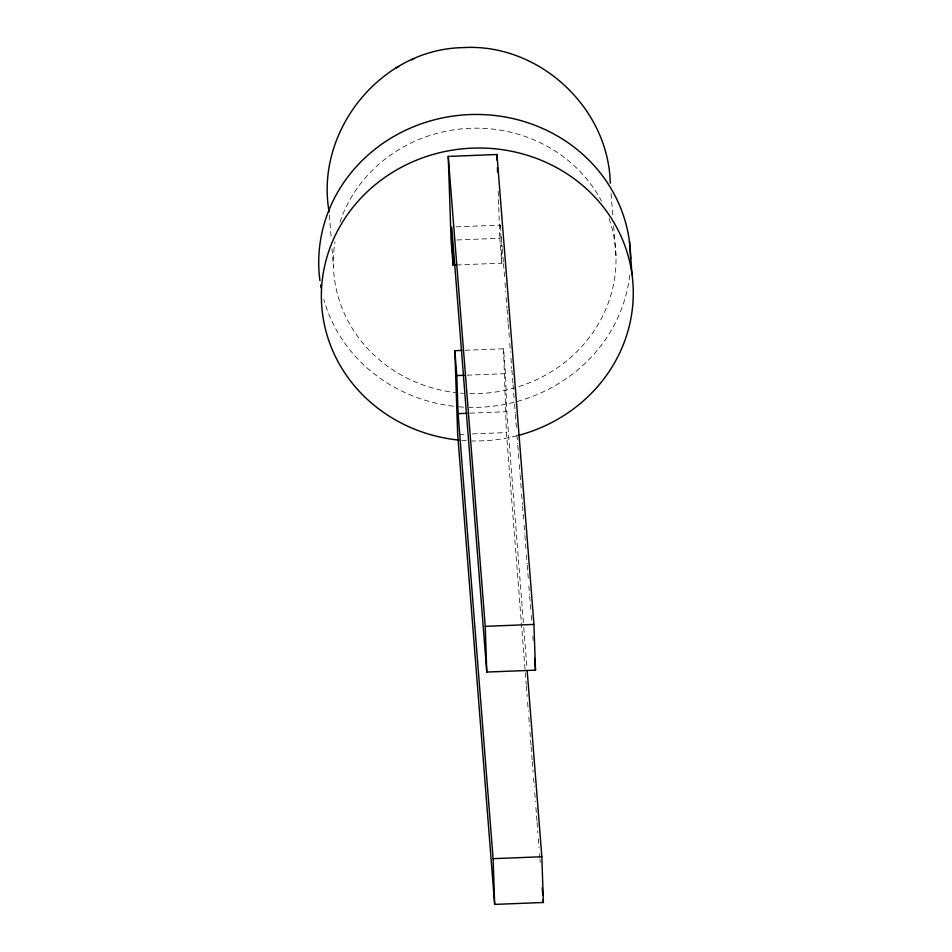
<?xml version="1.0" encoding="UTF-8"?>
<svg xmlns="http://www.w3.org/2000/svg" width="952" height="952" viewBox="0 0 952 952"><rect width="100%" height="100%" fill="white"/><g stroke="black" fill="none" stroke-linecap="round" stroke-linejoin="round"><path stroke-width="0.71" stroke-dasharray="4.76 3.57" d="M456.187 226.862L500.466 225.124L500.93 231.038M456.996 239.963L499.8 238.286L501.763 263.168L457.472 264.906M465.171 350.288L503.548 348.789L505.512 373.672L506.797 411.716L523.671 626.107M467.135 375.171L505.512 373.672M469.895 413.168L506.797 411.716M459.161 434.421L466.539 434.136M472.442 433.898L506.393 432.565L525.171 671.231M611.077 193.53L612.933 217.092M613.623 225.921L615.944 255.386M501.406 236.953L502.216 247.294M502.335 248.781L503.382 262.086M503.501 263.561L504.548 276.865M505.012 282.78L505.702 291.657M506.166 297.571L506.988 307.912M507.107 309.4L508.154 322.704M508.261 324.18L509.308 337.484M509.784 343.398L510.474 352.276M510.938 358.19L511.76 368.543M511.878 370.019L512.926 383.323M513.033 384.798L514.08 398.103M514.544 404.017L515.246 412.894M515.365 414.37L516.412 427.674M516.995 435.076L517.698 443.941M517.805 445.417L518.852 458.733M519.316 464.647L520.018 473.513M520.137 474.988L521.184 488.293M521.648 494.207L522.458 504.56M522.577 506.036L523.624 519.352M524.088 525.266L524.79 534.131M524.909 535.607L525.956 548.923M526.42 554.837L527.122 563.703M527.23 565.179L528.396 579.97M528.86 585.885L529.562 594.75M529.681 596.226L530.728 609.542M531.192 615.456L531.775 622.846M532.822 636.15L533.168 640.589M523.79 627.582L527.051 668.982M525.29 672.719L526.23 684.571M526.349 686.059L527.158 696.436M527.622 702.362L528.324 711.263M528.788 717.189L529.49 726.078M529.955 732.017L531.014 745.356M531.121 746.832L532.18 760.184M532.299 761.659L533.108 772.036M533.572 777.962L534.274 786.864M534.738 792.79L535.44 801.691M535.905 807.617L536.964 820.957M537.071 822.445L537.892 832.822M538.356 838.748L539.058 847.637M539.522 853.575L539.879 858.014M539.998 859.501L540.224 862.464M329.356 214.926L331.213 238.488M332.022 248.793L333.414 266.465M500.466 225.124L501.763 263.168M498.205 191.245L498.705 205.953M498.753 207.417L499.8 238.286M503.548 348.789L506.393 432.565M516.817 435.814A156.009 146.418 -4.5 0 1 472.061 440.931M466.23 440.693A156.009 146.418 -4.5 0 1 461.863 440.383M629.748 275.045A156.009 146.418 -4.5 0 1 515.579 401.887M514.175 402.256A156.009 146.418 -4.5 0 1 469.419 407.361M463.588 407.135A156.009 146.418 -4.5 0 1 456.317 406.552M453.438 406.23A156.009 146.418 -4.5 0 1 323.811 299.428M609.042 218.496A141.384 132.685 -4.5 0 1 518.293 386.774M515.591 387.607A141.384 132.685 -4.5 0 1 469.217 393.616M463.529 393.354A141.384 132.685 -4.5 0 1 460.697 393.14M457.876 392.878A141.384 132.685 -4.5 0 1 335.009 241.927M339.923 222.149A141.384 132.685 -4.5 0 1 464.029 128.663A141.384 132.685 -4.5 0 1 601.497 201.146"/><path stroke-width="1.43" d="M610.268 183.212C608.649 107.635 538.891 43.102 463.374 47.6C380.848 48.766 314.767 131.293 329.13 211.975M396.02 67.889L398.674 66.581M411.776 59.857L413.751 58.893M453.045 265.084L451.093 240.201L448.249 156.414L496.956 154.498L533.941 624.417L535.5 670.16L486.781 672.064L451.76 227.028L453.045 265.084L455.996 264.965M527.158 670.458L541.831 856.752L543.378 902.484L494.659 904.4L457.686 434.481L454.842 350.693L462.22 350.407M454.842 350.693L456.793 375.576L464.183 375.29M456.793 375.576L458.09 413.632L466.944 413.287M448.249 156.414L485.234 626.333L533.941 624.417M458.09 413.632L493.112 858.668L541.831 856.752M629.415 241.201L632.057 274.759M534.56 658.332L535.5 670.16M542.212 887.669L542.795 895.07M543.14 899.521L543.378 902.484M496.956 154.498L497.158 160.388M497.408 167.73L497.563 172.145M485.234 626.333L486.781 672.064M493.112 858.668L494.659 904.4M458.959 440.122A156.009 146.418 -4.5 0 1 341.506 223.768A156.009 146.418 -4.5 0 1 600.414 203.407A156.009 146.418 -4.5 0 1 518.221 435.457M321.122 287.932A156.009 146.418 -4.5 0 1 320.598 285.017M319.943 280.65A156.009 146.418 -4.5 0 1 464.588 114.859A156.009 146.418 -4.5 0 1 630.629 258.837"/></g></svg>
